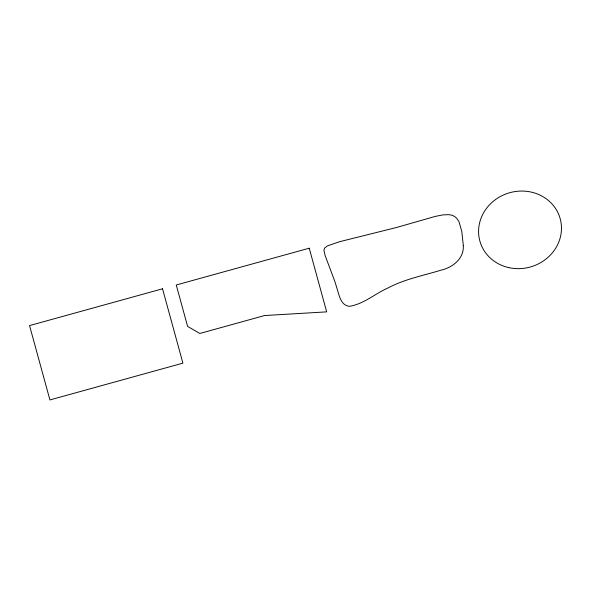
<?xml version="1.0" encoding="UTF-8"?>
<svg xmlns="http://www.w3.org/2000/svg" width="591" height="591" viewBox="0 0 591 591"><rect width="100%" height="100%" fill="white"/><g stroke="black" fill="none" stroke-linecap="round" stroke-linejoin="round"><path stroke-width="0.89" d="M463.314 245.605C464.149 258.659 452.514 267.62 440.856 270.213C423.2 275.62 404.761 279.085 388.302 287.832C375.219 293.498 363.849 304.047 349.503 306.315C340.261 305.488 339.02 294.155 336.582 287.145A198.148 183.203 -16.3 0 0 334.587 280.784L325.087 255.438L323.912 250.237L324.791 247.925L327.392 245.908L339.552 241.704L396.48 227.498L435.286 216.402L442.755 214.917L448.776 214.636L451.967 215.227L454.568 216.424L456.658 218.175L459 221.728L461.8 231.487L463.314 245.605M162.532 288.792L29.55 325.589L49.925 399.944L182.907 363.14L162.532 288.792M309.233 248.198L176.251 284.995L187.598 326.387L199.832 333.464L264.591 315.542L326.675 311.863L309.233 248.198M508.755 267.612A41.688 38.548 -16.3 0 0 560.202 218.744A41.688 38.548 -16.3 0 0 491.106 203.223A41.688 38.548 -16.3 0 0 508.755 267.612"/></g></svg>
